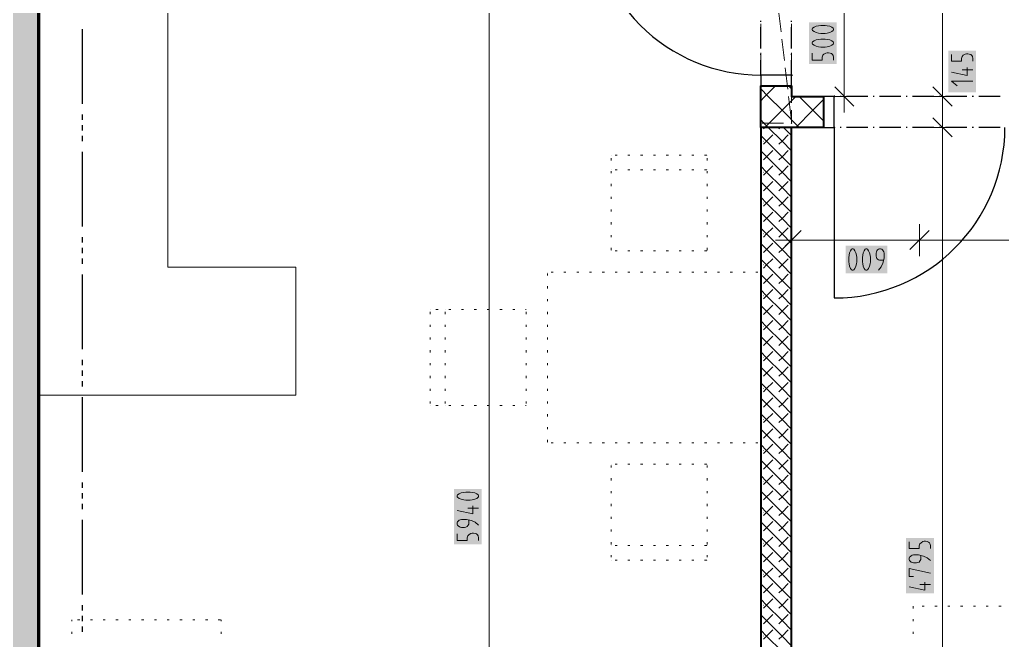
# Model space of a CAD drawing. Header units: millimetres. Extents: x 0 to 594, y 0 to 420.
# Drawn here: x 227.29 to 273.87, y 182.68 to 212.1 of the extents above; entities that cross this region are included whole.
import ezdxf

# ---------------------------------------------------------------- set-up
doc = ezdxf.new("R2010")
doc.units = ezdxf.units.MM
doc.header["$LTSCALE"] = 8
for name, color, linetype in [('PDF_Dvere', 7, 'Continuous'), ('PDF_Koty delkove', 7, 'Continuous'), ('PDF_Kuchyne', 7, 'Continuous'), ('PDF_Nabytek', 7, 'Continuous'), ('PDF_Pozarni useky', 7, 'Continuous'), ('PDF_Preklady', 7, 'Continuous'), ('PDF_Pricky zdene', 7, 'Continuous'), ('PDF_Steny obvodove nosne', 7, 'Continuous')]:
    doc.layers.add(name, color=color, linetype=linetype)

msp = doc.modelspace()

# ---------------------------------------------------------------- hatches: boundary and pattern name
at = {"layer": 'PDF_Steny obvodove nosne', "true_color": 0xc0c0c0, "transparency": 33554559}
msp.add_hatch(color=9, dxfattribs=at).paths.add_polyline_path([(228.196, 156.346), (228.196, 243.542), (226.174, 243.542), (226.174, 156.144), (228.196, 156.144)])

# ---------------------------------------------------------------- linework, layer by layer
at = {"layer": 'PDF_Dvere', "lineweight": 25}
for points in [[(262.417, 217.002), (262.417, 217.56), (254.33, 217.56, 0.414214), (262.417, 209.472), (262.417, 210.178)], [(265.927, 206.995), (265.905, 206.995), (265.905, 198.908, 0.414213), (273.993, 206.995)]]:
    msp.add_lwpolyline(points, format="xyb", dxfattribs=at)
for points in [[(262.417, 211.997), (262.417, 212.048)], [(263.883, 211.997), (263.883, 212.048)], [(262.417, 210.734), (262.417, 211.745)], [(263.883, 210.734), (263.883, 211.745)], [(262.417, 210.43), (262.417, 210.481)], [(263.883, 210.43), (263.883, 210.481)], [(263.883, 209.472), (263.883, 210.178)], [(265.927, 208.461), (265.905, 208.461)], [(266.231, 208.461), (266.18, 208.461)], [(267.494, 208.461), (266.483, 208.461)], [(267.798, 208.461), (267.747, 208.461)], [(269.061, 208.461), (268.05, 208.461)], [(269.365, 208.461), (269.314, 208.461)], [(270.628, 208.461), (269.617, 208.461)], [(270.932, 208.461), (270.881, 208.461)], [(272.195, 208.461), (271.184, 208.461)], [(272.499, 208.461), (272.448, 208.461)], [(273.762, 208.461), (272.751, 208.461)], [(266.231, 206.995), (266.18, 206.995)], [(267.494, 206.995), (266.483, 206.995)], [(267.798, 206.995), (267.747, 206.995)], [(269.061, 206.995), (268.05, 206.995)], [(269.365, 206.995), (269.314, 206.995)], [(270.628, 206.995), (269.617, 206.995)], [(270.932, 206.995), (270.881, 206.995)], [(272.195, 206.995), (271.184, 206.995)], [(272.499, 206.995), (272.448, 206.995)], [(273.762, 206.995), (272.751, 206.995)]]:
    msp.add_lwpolyline(points, dxfattribs=at)
for points in [[(263.883, 208.967), (263.883, 209.472), (262.417, 209.472), (262.417, 208.967)], [(265.905, 208.461), (265.4, 208.461), (265.4, 206.995), (265.905, 206.995)]]:
    msp.add_lwpolyline(points, close=True, dxfattribs=at)
at = {"layer": 'PDF_Dvere', "lineweight": 25, "transparency": 33554559}
for points in [[(262.417, 209.409), (262.354, 209.472), (262.481, 209.472), (262.417, 209.536)], [(263.883, 209.409), (263.82, 209.472), (263.947, 209.472), (263.883, 209.536)], [(265.968, 208.461), (265.905, 208.398), (265.905, 208.525), (265.842, 208.461)], [(265.968, 206.995), (265.905, 206.932), (265.905, 207.059), (265.842, 206.995)]]:
    msp.add_solid(points, dxfattribs=at)
at = {"layer": 'PDF_Koty delkove', "lineweight": 18}
for points in [[(271.032, 158.52), (271.032, 190.585), (271.032, 206.995), (271.032, 208.461), (271.032, 210.619), (271.032, 238.437), (271.032, 241.166), (271.032, 261.386), (271.032, 264.115), (271.032, 294.09), (271.032, 295.556), (271.032, 344.032)], [(249.553, 138.505), (249.553, 146.395), (249.553, 154.678), (249.553, 158.52), (249.553, 161.539), (249.553, 163.13), (249.553, 218.571), (249.553, 220.037), (249.553, 221.553), (249.553, 240.964), (249.553, 243.694)], [(266.379, 208.461), (266.379, 213.516), (266.379, 226.608), (266.379, 238.437)], [(265.468, 211.178), (265.266, 211.178), (265.165, 211.164), (265.047, 211.138), (264.946, 211.097), (264.878, 211.044), (264.862, 211.016), (264.862, 210.963), (264.878, 210.935), (264.946, 210.882), (265.047, 210.841), (265.165, 210.814), (265.266, 210.8), (265.468, 210.8), (265.569, 210.814), (265.687, 210.841), (265.788, 210.882), (265.856, 210.935), (265.873, 210.963), (265.873, 211.016), (265.856, 211.044), (265.788, 211.097), (265.687, 211.138)], [(265.687, 211.138), (265.569, 211.164), (265.468, 211.178)], [(264.862, 210.503), (264.862, 210.179), (265.333, 210.179), (265.333, 210.315), (265.368, 210.409), (265.418, 210.463), (265.502, 210.516), (265.569, 210.53), (265.637, 210.53), (265.704, 210.516), (265.771, 210.49), (265.822, 210.449), (265.856, 210.396), (265.873, 210.315), (265.873, 210.179)], [(271.462, 210.454), (271.462, 210.13), (271.933, 210.13), (271.933, 210.265), (271.968, 210.359), (272.018, 210.413), (272.102, 210.467), (272.169, 210.481), (272.236, 210.481), (272.304, 210.467), (272.371, 210.44), (272.421, 210.4), (272.456, 210.346), (272.473, 210.265), (272.473, 210.13)], [(272.203, 209.833), (272.203, 209.454), (271.462, 209.617)], [(272.473, 209.725), (271.968, 209.725)], [(272.473, 209.185), (271.462, 209.185), (271.731, 208.969)], [(266.834, 208.006), (265.924, 208.916)], [(271.486, 208.006), (270.577, 208.916)], [(267.137, 208.461), (266.379, 208.461), (265.62, 208.461)], [(266.379, 208.461), (266.379, 207.703)], [(271.79, 208.461), (271.032, 208.461), (270.273, 208.461)], [(271.486, 206.541), (270.577, 207.45)], [(271.79, 206.995), (271.032, 206.995), (270.273, 206.995)], [(263.883, 202.413), (263.883, 201.655), (263.883, 200.896)], [(269.949, 202.413), (269.949, 201.655), (269.949, 200.896)], [(264.338, 202.11), (263.428, 201.2)], [(270.404, 202.11), (269.494, 201.2)], [(263.883, 201.655), (263.125, 201.655)], [(263.883, 201.655), (269.949, 201.655), (279.907, 201.655), (289.815, 201.655), (291.938, 201.655), (301.845, 201.655), (311.577, 201.655), (311.803, 201.655), (315.358, 201.655), (317.869, 201.655), (318.628, 201.655)], [(266.63, 200.408), (266.671, 200.307), (266.724, 200.24), (266.752, 200.223), (266.805, 200.223), (266.833, 200.24), (266.886, 200.307), (266.927, 200.408), (266.954, 200.527), (266.968, 200.627), (266.968, 200.829), (266.954, 200.93), (266.927, 201.048), (266.886, 201.149), (266.833, 201.217), (266.805, 201.234), (266.752, 201.234), (266.724, 201.217), (266.671, 201.149), (266.63, 201.048), (266.604, 200.93), (266.59, 200.829)], [(268.237, 200.694), (268.048, 200.694), (267.994, 200.712), (267.953, 200.745), (267.926, 200.779), (267.9, 200.829), (267.886, 200.897), (267.886, 201.031), (267.9, 201.099), (267.926, 201.149), (267.953, 201.183), (267.994, 201.217), (268.048, 201.234), (268.101, 201.234), (268.156, 201.217), (268.196, 201.183), (268.223, 201.149), (268.251, 201.099), (268.264, 201.031), (268.264, 200.796), (268.21, 200.56), (268.129, 200.391), (267.994, 200.223)], [(266.59, 200.829), (266.59, 200.627), (266.604, 200.527), (266.63, 200.408)], [(248.778, 189.059), (248.778, 188.68), (248.037, 188.843)], [(249.048, 188.951), (248.542, 188.951)], [(248.171, 188.397), (248.121, 188.37), (248.087, 188.343), (248.053, 188.303), (248.037, 188.249), (248.037, 188.195), (248.053, 188.141), (248.087, 188.1), (248.121, 188.074), (248.171, 188.046), (248.238, 188.032), (248.373, 188.032), (248.44, 188.046), (248.508, 188.074), (248.558, 188.141), (248.576, 188.195), (248.576, 188.384)], [(249.048, 188.141), (248.879, 188.276), (248.71, 188.357), (248.474, 188.411), (248.238, 188.411), (248.171, 188.397)], [(248.037, 187.736), (248.037, 187.412), (248.508, 187.412), (248.508, 187.547), (248.542, 187.641), (248.593, 187.695), (248.677, 187.749), (248.743, 187.763), (248.811, 187.763), (248.879, 187.749), (248.946, 187.722), (248.996, 187.682), (249.031, 187.628), (249.048, 187.547), (249.048, 187.412)], [(269.462, 187.352), (269.462, 187.028), (269.933, 187.028), (269.933, 187.163), (269.967, 187.257), (270.018, 187.311), (270.102, 187.365), (270.169, 187.379), (270.236, 187.379), (270.304, 187.365), (270.371, 187.338), (270.421, 187.298), (270.456, 187.244), (270.473, 187.163), (270.473, 187.028)], [(270.473, 186.461), (270.304, 186.596), (270.135, 186.677), (269.9, 186.731), (269.663, 186.731), (269.596, 186.717), (269.546, 186.69), (269.512, 186.663), (269.478, 186.623), (269.462, 186.569), (269.462, 186.515), (269.478, 186.461), (269.512, 186.42)], [(269.512, 186.42), (269.546, 186.394), (269.596, 186.366), (269.663, 186.352), (269.799, 186.352), (269.865, 186.366), (269.933, 186.394), (269.984, 186.461), (270.001, 186.515), (270.001, 186.704)], [(269.663, 185.704), (269.462, 185.704), (269.462, 186.083), (270.473, 185.867)], [(270.203, 185.434), (270.203, 185.056), (269.462, 185.219)], [(270.473, 185.327), (269.967, 185.327)]]:
    msp.add_lwpolyline(points, dxfattribs=at)
for points in [[(265.468, 211.826), (265.266, 211.826), (265.165, 211.812), (265.047, 211.786), (264.946, 211.745), (264.878, 211.692), (264.862, 211.664), (264.862, 211.611), (264.878, 211.583), (264.946, 211.53), (265.047, 211.489), (265.165, 211.462), (265.266, 211.448), (265.468, 211.448), (265.569, 211.462), (265.687, 211.489), (265.788, 211.53), (265.856, 211.583), (265.873, 211.611), (265.873, 211.664), (265.856, 211.692), (265.788, 211.745), (265.687, 211.786), (265.569, 211.812)], [(267.238, 200.829), (267.238, 200.627), (267.252, 200.527), (267.278, 200.408), (267.319, 200.307), (267.372, 200.24), (267.4, 200.223), (267.453, 200.223), (267.481, 200.24), (267.534, 200.307), (267.575, 200.408), (267.602, 200.527), (267.616, 200.627), (267.616, 200.829), (267.602, 200.93), (267.575, 201.048), (267.534, 201.149), (267.481, 201.217), (267.453, 201.234), (267.4, 201.234), (267.372, 201.217), (267.319, 201.149), (267.278, 201.048), (267.252, 200.93)], [(248.642, 189.707), (248.44, 189.707), (248.34, 189.693), (248.222, 189.666), (248.121, 189.626), (248.053, 189.572), (248.037, 189.545), (248.037, 189.491), (248.053, 189.464), (248.121, 189.41), (248.222, 189.37), (248.34, 189.342), (248.44, 189.328), (248.642, 189.328), (248.743, 189.342), (248.862, 189.37), (248.963, 189.41), (249.031, 189.464), (249.048, 189.491), (249.048, 189.545), (249.031, 189.572), (248.963, 189.626), (248.862, 189.666), (248.743, 189.693)]]:
    msp.add_lwpolyline(points, close=True, dxfattribs=at)
at = {"layer": 'PDF_Koty delkove', "color": 7, "lineweight": 18, "true_color": 0xffffff, "transparency": 33554559}
for points in [[(266.025, 210), (266.025, 211.978), (264.711, 210), (264.711, 211.978)], [(272.625, 208.655), (272.625, 210.632), (271.31, 208.655), (271.31, 210.632)], [(268.416, 201.386), (266.439, 201.386), (268.416, 200.072), (266.439, 200.072)], [(249.199, 187.233), (249.199, 189.858), (247.885, 187.233), (247.885, 189.858)], [(270.624, 184.905), (270.624, 187.53), (269.31, 184.905), (269.31, 187.53)]]:
    msp.add_solid(points, dxfattribs=at)
at = {"layer": 'PDF_Kuchyne', "lineweight": 13}
msp.add_lwpolyline([(228.247, 200.374), (228.247, 194.308), (240.378, 194.308), (240.378, 200.374), (234.313, 200.374), (234.313, 212.505), (246.394, 212.505), (246.394, 218.571), (228.247, 218.571), (228.247, 212.505)], dxfattribs=at)
at = {"layer": 'PDF_Nabytek', "lineweight": 13}
for points in [[(255.336, 205.684), (255.336, 205.684)], [(255.336, 205.684), (255.336, 205.684)], [(255.336, 205.426), (255.336, 205.527)], [(255.616, 205.684), (255.514, 205.684)], [(256.222, 205.684), (256.121, 205.684)], [(256.829, 205.684), (256.728, 205.684)], [(257.435, 205.684), (257.334, 205.684)], [(258.042, 205.684), (257.941, 205.684)], [(258.648, 205.684), (258.547, 205.684)], [(259.255, 205.684), (259.154, 205.684)], [(259.862, 205.684), (259.761, 205.684)], [(259.886, 205.684), (259.886, 205.684)], [(259.886, 205.684), (259.886, 205.684)], [(259.886, 205.426), (259.886, 205.527)], [(255.336, 204.976), (255.336, 204.976)], [(255.616, 204.976), (255.514, 204.976)], [(256.222, 204.976), (256.121, 204.976)], [(256.829, 204.976), (256.728, 204.976)], [(257.435, 204.976), (257.334, 204.976)], [(258.042, 204.976), (257.941, 204.976)], [(258.648, 204.976), (258.547, 204.976)], [(259.255, 204.976), (259.154, 204.976)], [(259.862, 204.976), (259.761, 204.976)], [(259.886, 204.976), (259.886, 204.976)], [(255.336, 204.82), (255.336, 204.921)], [(259.886, 204.82), (259.886, 204.921)], [(255.336, 204.213), (255.336, 204.314)], [(259.886, 204.213), (259.886, 204.314)], [(255.336, 203.606), (255.336, 203.707)], [(259.886, 203.606), (259.886, 203.707)], [(255.336, 203), (255.336, 203.101)], [(259.886, 203), (259.886, 203.101)], [(255.336, 202.393), (255.336, 202.494)], [(259.886, 202.393), (259.886, 202.494)], [(255.336, 201.787), (255.336, 201.888)], [(259.886, 201.787), (259.886, 201.888)], [(255.336, 201.18), (255.336, 201.281)], [(259.886, 201.18), (259.886, 201.281)], [(255.336, 201.135), (255.336, 201.135)], [(255.336, 201.135), (255.336, 201.135)], [(255.616, 201.135), (255.514, 201.135)], [(256.222, 201.135), (256.121, 201.135)], [(256.829, 201.135), (256.728, 201.135)], [(257.435, 201.135), (257.334, 201.135)], [(258.042, 201.135), (257.941, 201.135)], [(258.648, 201.135), (258.547, 201.135)], [(259.255, 201.135), (259.154, 201.135)], [(259.862, 201.135), (259.761, 201.135)], [(259.886, 201.135), (259.886, 201.135)], [(259.886, 201.135), (259.886, 201.135)], [(252.308, 200.124), (252.308, 200.124)], [(252.308, 200.124), (252.308, 200.124)], [(252.308, 199.967), (252.308, 200.068)], [(252.583, 200.124), (252.482, 200.124)], [(253.189, 200.124), (253.088, 200.124)], [(253.796, 200.124), (253.695, 200.124)], [(254.402, 200.124), (254.301, 200.124)], [(255.009, 200.124), (254.908, 200.124)], [(255.616, 200.124), (255.514, 200.124)], [(256.222, 200.124), (256.121, 200.124)], [(256.829, 200.124), (256.728, 200.124)], [(257.435, 200.124), (257.334, 200.124)], [(258.042, 200.124), (257.941, 200.124)], [(258.648, 200.124), (258.547, 200.124)], [(259.255, 200.124), (259.154, 200.124)], [(259.862, 200.124), (259.761, 200.124)], [(260.468, 200.124), (260.367, 200.124)], [(261.075, 200.124), (260.974, 200.124)], [(261.681, 200.124), (261.58, 200.124)], [(262.288, 200.124), (262.187, 200.124)], [(262.417, 200.124), (262.417, 200.124)], [(262.417, 200.124), (262.417, 200.124)], [(262.417, 199.967), (262.417, 200.068)], [(252.308, 199.36), (252.308, 199.461)], [(262.417, 199.36), (262.417, 199.461)], [(252.308, 198.754), (252.308, 198.855)], [(262.417, 198.754), (262.417, 198.855)], [(246.747, 198.354), (246.747, 198.354)], [(246.747, 198.354), (246.747, 198.354)], [(246.747, 198.147), (246.747, 198.248)], [(247.123, 198.354), (247.022, 198.354)], [(247.455, 198.354), (247.455, 198.354)], [(247.455, 198.147), (247.455, 198.248)], [(247.73, 198.354), (247.629, 198.354)], [(248.337, 198.354), (248.236, 198.354)], [(248.943, 198.354), (248.842, 198.354)], [(249.55, 198.354), (249.449, 198.354)], [(250.156, 198.354), (250.055, 198.354)], [(250.763, 198.354), (250.662, 198.354)], [(251.297, 198.354), (251.268, 198.354)], [(251.297, 198.354), (251.297, 198.354)], [(251.297, 198.354), (251.297, 198.354)], [(251.297, 198.147), (251.297, 198.248)], [(252.308, 198.147), (252.308, 198.248)], [(262.417, 198.147), (262.417, 198.248)], [(246.747, 197.541), (246.747, 197.642)], [(247.455, 197.541), (247.455, 197.642)], [(251.297, 197.541), (251.297, 197.642)], [(252.308, 197.541), (252.308, 197.642)], [(262.417, 197.541), (262.417, 197.642)], [(246.747, 196.934), (246.747, 197.035)], [(247.455, 196.934), (247.455, 197.035)], [(251.297, 196.934), (251.297, 197.035)], [(252.308, 196.934), (252.308, 197.035)], [(262.417, 196.934), (262.417, 197.035)], [(246.747, 196.327), (246.747, 196.429)], [(247.455, 196.327), (247.455, 196.429)], [(251.297, 196.327), (251.297, 196.429)], [(252.308, 196.327), (252.308, 196.429)], [(262.417, 196.327), (262.417, 196.429)], [(246.747, 195.721), (246.747, 195.822)], [(247.455, 195.721), (247.455, 195.822)], [(251.297, 195.721), (251.297, 195.822)], [(252.308, 195.721), (252.308, 195.822)], [(262.417, 195.721), (262.417, 195.822)], [(246.747, 195.114), (246.747, 195.215)], [(247.455, 195.114), (247.455, 195.215)], [(251.297, 195.114), (251.297, 195.215)], [(252.308, 195.114), (252.308, 195.215)], [(262.417, 195.114), (262.417, 195.215)], [(246.747, 194.508), (246.747, 194.609)], [(247.455, 194.508), (247.455, 194.609)], [(251.297, 194.508), (251.297, 194.609)], [(252.308, 194.508), (252.308, 194.609)], [(262.417, 194.508), (262.417, 194.609)], [(246.747, 193.901), (246.747, 194.002)], [(246.747, 193.805), (246.747, 193.805)], [(246.747, 193.805), (246.747, 193.805)], [(247.123, 193.805), (247.022, 193.805)], [(247.455, 193.901), (247.455, 194.002)], [(247.455, 193.805), (247.455, 193.805)], [(247.73, 193.805), (247.629, 193.805)], [(248.337, 193.805), (248.236, 193.805)], [(248.943, 193.805), (248.842, 193.805)], [(249.55, 193.805), (249.449, 193.805)], [(250.156, 193.805), (250.055, 193.805)], [(250.763, 193.805), (250.662, 193.805)], [(251.297, 193.805), (251.268, 193.805)], [(251.297, 193.901), (251.297, 194.002)], [(251.297, 193.805), (251.297, 193.805)], [(251.297, 193.805), (251.297, 193.805)], [(252.308, 193.901), (252.308, 194.002)], [(262.417, 193.901), (262.417, 194.002)], [(252.308, 193.295), (252.308, 193.396)], [(262.417, 193.295), (262.417, 193.396)], [(252.308, 192.688), (252.308, 192.789)], [(262.417, 192.688), (262.417, 192.789)], [(252.308, 192.081), (252.308, 192.182)], [(252.308, 192.036), (252.308, 192.036)], [(252.308, 192.036), (252.308, 192.036)], [(252.583, 192.036), (252.482, 192.036)], [(253.189, 192.036), (253.088, 192.036)], [(253.796, 192.036), (253.695, 192.036)], [(254.402, 192.036), (254.301, 192.036)], [(255.009, 192.036), (254.908, 192.036)], [(255.616, 192.036), (255.514, 192.036)], [(256.222, 192.036), (256.121, 192.036)], [(256.829, 192.036), (256.728, 192.036)], [(257.435, 192.036), (257.334, 192.036)], [(258.042, 192.036), (257.941, 192.036)], [(258.648, 192.036), (258.547, 192.036)], [(259.255, 192.036), (259.154, 192.036)], [(259.862, 192.036), (259.761, 192.036)], [(260.468, 192.036), (260.367, 192.036)], [(261.075, 192.036), (260.974, 192.036)], [(261.681, 192.036), (261.58, 192.036)], [(262.288, 192.036), (262.187, 192.036)], [(262.417, 192.081), (262.417, 192.182)], [(262.417, 192.036), (262.417, 192.036)], [(262.417, 192.036), (262.417, 192.036)], [(255.336, 191.025), (255.336, 191.025)], [(255.336, 191.025), (255.336, 191.025)], [(255.616, 191.025), (255.514, 191.025)], [(256.222, 191.025), (256.121, 191.025)], [(256.829, 191.025), (256.728, 191.025)], [(257.435, 191.025), (257.334, 191.025)], [(258.042, 191.025), (257.941, 191.025)], [(258.648, 191.025), (258.547, 191.025)], [(259.255, 191.025), (259.154, 191.025)], [(259.862, 191.025), (259.761, 191.025)], [(259.886, 191.025), (259.886, 191.025)], [(259.886, 191.025), (259.886, 191.025)], [(255.336, 190.868), (255.336, 190.969)], [(259.886, 190.868), (259.886, 190.969)], [(255.336, 190.262), (255.336, 190.363)], [(259.886, 190.262), (259.886, 190.363)], [(255.336, 189.655), (255.336, 189.756)], [(259.886, 189.655), (259.886, 189.756)], [(255.336, 189.048), (255.336, 189.15)], [(259.886, 189.048), (259.886, 189.15)], [(255.336, 188.442), (255.336, 188.543)], [(259.886, 188.442), (259.886, 188.543)], [(255.336, 187.835), (255.336, 187.936)], [(259.886, 187.835), (259.886, 187.936)], [(255.336, 187.229), (255.336, 187.33)], [(259.886, 187.229), (259.886, 187.33)], [(255.336, 187.183), (255.336, 187.183)], [(255.616, 187.183), (255.514, 187.183)], [(256.222, 187.183), (256.121, 187.183)], [(256.829, 187.183), (256.728, 187.183)], [(257.435, 187.183), (257.334, 187.183)], [(258.042, 187.183), (257.941, 187.183)], [(258.648, 187.183), (258.547, 187.183)], [(259.255, 187.183), (259.154, 187.183)], [(259.862, 187.183), (259.761, 187.183)], [(259.886, 187.183), (259.886, 187.183)], [(255.336, 186.622), (255.336, 186.723)], [(255.336, 186.476), (255.336, 186.476)], [(255.336, 186.476), (255.336, 186.476)], [(255.616, 186.476), (255.514, 186.476)], [(256.222, 186.476), (256.121, 186.476)], [(256.829, 186.476), (256.728, 186.476)], [(257.435, 186.476), (257.334, 186.476)], [(258.042, 186.476), (257.941, 186.476)], [(258.648, 186.476), (258.547, 186.476)], [(259.255, 186.476), (259.154, 186.476)], [(259.862, 186.476), (259.761, 186.476)], [(259.886, 186.622), (259.886, 186.723)], [(259.886, 186.476), (259.886, 186.476)], [(259.886, 186.476), (259.886, 186.476)], [(269.646, 184.299), (269.646, 184.299)], [(269.646, 184.299), (269.646, 184.299)], [(269.646, 184.196), (269.646, 184.297)], [(270.173, 184.299), (270.072, 184.299)], [(270.78, 184.299), (270.679, 184.299)], [(271.387, 184.299), (271.286, 184.299)], [(271.993, 184.299), (271.892, 184.299)], [(272.6, 184.299), (272.499, 184.299)], [(273.206, 184.299), (273.105, 184.299)], [(273.813, 184.299), (273.712, 184.299)], [(229.772, 183.589), (229.772, 183.657)], [(229.772, 183.657), (229.772, 183.657)], [(229.772, 183.657), (229.772, 183.657)], [(230.139, 183.657), (230.038, 183.657)], [(230.746, 183.657), (230.645, 183.657)], [(231.352, 183.657), (231.251, 183.657)], [(231.959, 183.657), (231.858, 183.657)], [(232.566, 183.657), (232.464, 183.657)], [(233.172, 183.657), (233.071, 183.657)], [(233.779, 183.657), (233.678, 183.657)], [(234.385, 183.657), (234.284, 183.657)], [(234.992, 183.657), (234.891, 183.657)], [(235.598, 183.657), (235.497, 183.657)], [(236.205, 183.657), (236.104, 183.657)], [(236.812, 183.657), (236.71, 183.657)], [(236.849, 183.589), (236.849, 183.657)], [(236.849, 183.657), (236.849, 183.657)], [(236.849, 183.657), (236.849, 183.657)], [(269.646, 183.589), (269.646, 183.69)], [(229.772, 182.983), (229.772, 183.084)], [(236.849, 182.983), (236.849, 183.084)], [(269.646, 182.983), (269.646, 183.084)]]:
    msp.add_lwpolyline(points, dxfattribs=at)
at = {"layer": 'PDF_Pozarni useky', "lineweight": 30}
for points in [[(230.269, 208.105), (230.269, 211.644)], [(230.269, 207.347), (230.269, 207.6)], [(230.269, 206.841), (230.269, 207.094)], [(230.269, 206.336), (230.269, 206.589)], [(230.269, 202.292), (230.269, 205.831)], [(230.269, 201.534), (230.269, 201.787)], [(230.269, 201.028), (230.269, 201.281)], [(230.269, 200.523), (230.269, 200.776)], [(230.269, 196.479), (230.269, 200.017)], [(230.269, 195.721), (230.269, 195.974)], [(230.269, 195.215), (230.269, 195.468)], [(230.269, 194.71), (230.269, 194.963)], [(230.269, 190.666), (230.269, 194.204)], [(230.269, 189.908), (230.269, 190.161)], [(230.269, 189.402), (230.269, 189.655)], [(230.269, 188.897), (230.269, 189.15)], [(230.269, 184.853), (230.269, 188.391)], [(230.269, 184.095), (230.269, 184.347)], [(230.269, 183.589), (230.269, 183.842)], [(230.269, 183.084), (230.269, 183.336)]]:
    msp.add_lwpolyline(points, dxfattribs=at)
at = {"layer": 'PDF_Preklady', "lineweight": 18}
for points in [[(263.382, 211.521), (263.265, 212.525)], [(262.417, 210.885), (262.417, 211.896)], [(263.883, 210.885), (263.883, 211.896)], [(263.539, 210.165), (263.423, 211.169)], [(262.417, 209.521), (262.417, 210.531)], [(263.883, 209.521), (263.883, 210.531)], [(263.696, 208.809), (263.58, 209.813)], [(262.417, 208.967), (262.417, 209.167)], [(263.883, 208.967), (263.883, 209.167)], [(262.417, 208.156), (262.417, 208.967)], [(263.883, 208.156), (263.883, 208.461), (263.883, 208.967)], [(263.854, 207.453), (263.737, 208.458)], [(262.417, 207.198), (262.417, 207.802)], [(263.883, 207.802), (263.883, 207.198), (263.855, 207.198)], [(262.569, 207.198), (262.49, 207.198)], [(263.501, 207.198), (262.569, 207.198)]]:
    msp.add_lwpolyline(points, dxfattribs=at)
at = {"layer": 'PDF_Preklady', "lineweight": 18, "transparency": 33554559}
for points in [[(262.417, 208.921), (262.372, 208.967), (262.463, 208.967), (262.417, 209.012)], [(262.417, 208.921), (262.372, 208.967), (262.463, 208.967), (262.417, 209.012)], [(263.883, 208.921), (263.838, 208.967), (263.929, 208.967), (263.883, 209.012)], [(263.883, 208.921), (263.838, 208.967), (263.929, 208.967), (263.883, 209.012)], [(263.883, 208.416), (263.838, 208.461), (263.929, 208.461), (263.883, 208.507)], [(263.883, 208.416), (263.838, 208.461), (263.929, 208.461), (263.883, 208.507)], [(262.417, 207.152), (262.372, 207.198), (262.463, 207.198), (262.417, 207.243)], [(262.463, 207.198), (262.417, 207.152), (262.417, 207.243), (262.372, 207.198)], [(262.615, 207.198), (262.569, 207.152), (262.569, 207.243), (262.524, 207.198)], [(262.615, 207.198), (262.569, 207.152), (262.569, 207.243), (262.524, 207.198)], [(263.889, 207.152), (263.838, 207.192), (263.929, 207.203), (263.878, 207.243)], [(263.929, 207.198), (263.883, 207.152), (263.883, 207.243), (263.838, 207.198)], [(263.883, 207.152), (263.838, 207.198), (263.929, 207.198), (263.883, 207.243)]]:
    msp.add_solid(points, dxfattribs=at)
at = {"layer": 'PDF_Pricky zdene', "lineweight": 40}
for points in [[(263.883, 208.967), (263.883, 208.461), (265.4, 208.461), (265.4, 206.995), (263.883, 206.995), (262.569, 206.995), (262.417, 206.995), (262.417, 207.198), (262.417, 208.967)], [(262.417, 208.967), (263.883, 208.967)], [(263.883, 158.52), (263.883, 206.995), (262.569, 206.995), (262.417, 206.995), (262.417, 158.52), (262.417, 158.368), (263.883, 158.368)]]:
    msp.add_lwpolyline(points, dxfattribs=at)
at = {"layer": 'PDF_Pricky zdene', "lineweight": 9}
for points in [[(264.237, 206.995), (263.428, 207.804), (262.771, 208.461), (262.417, 208.815)], [(263.125, 208.967), (262.62, 208.461), (262.569, 208.411)], [(263.883, 208.815), (263.823, 208.875), (263.732, 208.967)], [(262.569, 208.411), (262.417, 208.259)], [(264.086, 208.461), (263.428, 207.804), (262.62, 206.995)], [(265.4, 208.31), (264.894, 207.804), (264.086, 206.995)], [(265.4, 207.299), (264.894, 207.804), (264.237, 208.461)], [(262.771, 206.995), (262.569, 207.198), (262.417, 207.349)], [(262.549, 206.925), (262.62, 206.995)], [(263.883, 205.883), (263.428, 206.338), (262.771, 206.995)], [(263.282, 206.925), (263.353, 206.995)], [(263.883, 206.616), (263.504, 206.995)], [(263.282, 205.459), (263.428, 205.605), (262.695, 206.338), (262.417, 206.616)], [(262.695, 206.338), (262.989, 206.632)], [(263.428, 206.338), (263.722, 206.632)], [(263.883, 204.418), (263.428, 204.872), (262.417, 205.883)], [(262.549, 206.192), (262.695, 206.338)], [(262.549, 205.459), (262.989, 205.899)], [(263.282, 206.192), (263.428, 206.338)], [(263.883, 205.15), (263.428, 205.605), (263.722, 205.899)], [(263.282, 203.993), (263.428, 204.14), (262.695, 204.872), (262.417, 205.15)], [(262.695, 204.872), (262.989, 205.166)], [(263.428, 204.872), (263.722, 205.166)], [(262.549, 204.726), (262.695, 204.872)], [(263.282, 204.726), (263.428, 204.872)], [(263.883, 202.952), (263.428, 203.407), (262.417, 204.418)], [(262.549, 203.993), (262.989, 204.433)], [(263.883, 203.685), (263.428, 204.14), (263.722, 204.433)], [(263.282, 202.527), (263.428, 202.674), (262.695, 203.407), (262.417, 203.685)], [(262.695, 203.407), (262.989, 203.7)], [(263.428, 203.407), (263.722, 203.7)], [(262.549, 203.26), (262.695, 203.407)], [(263.282, 203.26), (263.428, 203.407)], [(263.883, 201.486), (263.428, 201.941), (262.417, 202.952)], [(262.549, 202.527), (262.989, 202.967)], [(263.883, 202.219), (263.428, 202.674), (263.722, 202.967)], [(263.282, 201.061), (263.428, 201.208), (262.695, 201.941), (262.417, 202.219)], [(262.695, 201.941), (262.989, 202.234)], [(263.428, 201.941), (263.722, 202.234)], [(262.549, 201.794), (262.695, 201.941)], [(263.282, 201.794), (263.428, 201.941)], [(263.883, 200.02), (263.428, 200.475), (262.417, 201.486)], [(262.549, 201.061), (262.989, 201.501)], [(263.883, 200.753), (263.428, 201.208), (263.722, 201.501)], [(263.282, 199.595), (263.428, 199.742), (262.695, 200.475), (262.417, 200.753)], [(262.695, 200.475), (262.989, 200.768)], [(263.428, 200.475), (263.722, 200.768)], [(262.549, 200.328), (262.695, 200.475)], [(263.282, 200.328), (263.428, 200.475)], [(263.883, 198.554), (263.428, 199.009), (262.417, 200.02)], [(262.549, 199.595), (262.989, 200.035)], [(263.883, 199.287), (263.428, 199.742), (263.722, 200.035)], [(263.282, 198.129), (263.428, 198.276), (262.695, 199.009), (262.417, 199.287)], [(262.549, 198.862), (262.695, 199.009)], [(262.695, 199.009), (262.989, 199.302)], [(263.282, 198.862), (263.428, 199.009)], [(263.428, 199.009), (263.722, 199.302)], [(263.883, 197.088), (263.428, 197.543), (262.417, 198.554)], [(262.549, 198.129), (262.989, 198.569)], [(263.883, 197.821), (263.428, 198.276), (263.722, 198.569)], [(263.282, 196.663), (263.428, 196.81), (262.695, 197.543), (262.417, 197.821)], [(262.549, 197.396), (262.695, 197.543)], [(262.695, 197.543), (262.989, 197.836)], [(263.282, 197.396), (263.428, 197.543)], [(263.428, 197.543), (263.722, 197.836)], [(263.883, 195.622), (263.428, 196.077), (262.417, 197.088)], [(262.549, 196.663), (262.989, 197.103)], [(263.883, 196.355), (263.428, 196.81), (263.722, 197.103)], [(263.428, 195.344), (262.695, 196.077), (262.417, 196.355)], [(262.695, 196.077), (262.989, 196.37)], [(263.428, 196.077), (263.722, 196.37)], [(262.549, 195.93), (262.695, 196.077)], [(262.549, 195.198), (262.989, 195.637)], [(263.282, 195.93), (263.428, 196.077)], [(263.883, 194.889), (263.428, 195.344), (263.722, 195.637)], [(263.883, 194.156), (263.428, 194.611), (262.417, 195.622)], [(263.282, 195.198), (263.428, 195.344)], [(263.428, 193.878), (262.695, 194.611), (262.417, 194.889)], [(262.695, 194.611), (262.989, 194.904)], [(263.428, 194.611), (263.722, 194.904)], [(262.549, 194.465), (262.695, 194.611)], [(263.282, 194.465), (263.428, 194.611)], [(263.883, 192.69), (263.428, 193.145), (262.417, 194.156)], [(262.549, 193.732), (262.989, 194.171)], [(263.282, 193.732), (263.428, 193.878)], [(263.883, 193.423), (263.428, 193.878), (263.722, 194.171)], [(263.282, 192.266), (263.428, 192.412), (262.695, 193.145), (262.417, 193.423)], [(262.695, 193.145), (262.989, 193.438)], [(263.428, 193.145), (263.722, 193.438)], [(262.549, 192.999), (262.695, 193.145)], [(263.282, 192.999), (263.428, 193.145)], [(263.883, 191.224), (263.428, 191.679), (262.417, 192.69)], [(262.549, 192.266), (262.989, 192.705)], [(263.883, 191.957), (263.428, 192.412), (263.722, 192.705)], [(263.282, 190.8), (263.428, 190.946), (262.695, 191.679), (262.417, 191.957)], [(262.695, 191.679), (262.989, 191.973)], [(263.428, 191.679), (263.722, 191.973)], [(262.549, 191.533), (262.695, 191.679)], [(263.282, 191.533), (263.428, 191.679)], [(263.883, 189.759), (263.428, 190.213), (262.417, 191.224)], [(262.549, 190.8), (262.989, 191.24)], [(263.883, 190.491), (263.428, 190.946), (263.722, 191.24)], [(262.695, 190.213), (262.989, 190.507)], [(263.428, 190.213), (263.722, 190.507)], [(263.428, 189.48), (262.695, 190.213), (262.417, 190.491)], [(262.549, 190.067), (262.695, 190.213)], [(263.282, 190.067), (263.428, 190.213)], [(263.883, 188.293), (263.428, 188.748), (262.417, 189.759)], [(262.549, 189.334), (262.989, 189.774)], [(263.883, 189.026), (263.428, 189.48), (263.722, 189.774)], [(263.282, 189.334), (263.428, 189.48)], [(263.282, 187.868), (263.428, 188.015), (262.695, 188.748), (262.417, 189.026)], [(262.549, 188.601), (262.695, 188.748)], [(262.695, 188.748), (262.989, 189.041)], [(263.282, 188.601), (263.428, 188.748)], [(263.428, 188.748), (263.722, 189.041)], [(263.883, 186.827), (263.428, 187.282), (262.417, 188.293)], [(262.549, 187.868), (262.989, 188.308)], [(263.883, 187.56), (263.428, 188.015), (263.722, 188.308)], [(263.428, 186.549), (262.695, 187.282), (262.417, 187.56)], [(262.549, 187.135), (262.695, 187.282)], [(262.695, 187.282), (262.989, 187.575)], [(263.282, 187.135), (263.428, 187.282)], [(263.428, 187.282), (263.722, 187.575)], [(263.883, 185.361), (263.428, 185.816), (262.417, 186.827)], [(262.549, 186.402), (262.989, 186.842)], [(263.883, 186.094), (263.428, 186.549), (263.722, 186.842)], [(263.282, 186.402), (263.428, 186.549)], [(263.428, 185.083), (262.695, 185.816), (262.417, 186.094)], [(262.695, 185.816), (262.989, 186.109)], [(263.428, 185.816), (263.722, 186.109)], [(262.549, 185.669), (262.695, 185.816)], [(263.282, 185.669), (263.428, 185.816)], [(263.883, 183.895), (263.428, 184.35), (262.417, 185.361)], [(262.549, 184.936), (262.989, 185.376)], [(263.282, 184.936), (263.428, 185.083)], [(263.883, 184.628), (263.428, 185.083), (263.722, 185.376)], [(263.428, 183.617), (262.695, 184.35), (262.417, 184.628)], [(262.695, 184.35), (262.989, 184.643)], [(263.428, 184.35), (263.722, 184.643)], [(262.549, 184.203), (262.695, 184.35)], [(263.282, 184.203), (263.428, 184.35)], [(263.428, 182.884), (262.417, 183.895)], [(262.549, 183.47), (262.989, 183.91)], [(263.282, 183.47), (263.428, 183.617)], [(263.883, 183.162), (263.428, 183.617), (263.722, 183.91)], [(263.428, 182.151), (262.695, 182.884), (262.417, 183.162)], [(262.549, 182.737), (262.695, 182.884), (262.989, 183.177)], [(263.883, 182.429), (263.428, 182.884), (263.722, 183.177)], [(263.282, 182.737), (263.428, 182.884)]]:
    msp.add_lwpolyline(points, dxfattribs=at)
at = {"layer": 'PDF_Pricky zdene', "lineweight": 9, "transparency": 33554559}
for points in [[(262.549, 206.319), (262.526, 206.341), (262.572, 206.341), (262.549, 206.364)], [(263.428, 206.316), (263.406, 206.338), (263.451, 206.338), (263.428, 206.361)], [(262.549, 204.853), (262.526, 204.875), (262.572, 204.875), (262.549, 204.898)], [(263.428, 204.85), (263.406, 204.872), (263.451, 204.872), (263.428, 204.895)], [(262.549, 203.387), (262.526, 203.409), (262.572, 203.409), (262.549, 203.432)], [(263.428, 203.384), (263.406, 203.407), (263.451, 203.407), (263.428, 203.429)], [(262.549, 201.921), (262.526, 201.944), (262.572, 201.944), (262.549, 201.966)], [(263.428, 201.918), (263.406, 201.941), (263.451, 201.941), (263.428, 201.963)], [(262.549, 200.455), (262.526, 200.478), (262.572, 200.478), (262.549, 200.5)], [(263.428, 200.452), (263.406, 200.475), (263.451, 200.475), (263.428, 200.498)], [(262.549, 198.989), (262.526, 199.012), (262.572, 199.012), (262.549, 199.035)], [(263.428, 198.986), (263.406, 199.009), (263.451, 199.009), (263.428, 199.032)], [(262.549, 197.523), (262.526, 197.546), (262.572, 197.546), (262.549, 197.569)], [(263.428, 197.52), (263.406, 197.543), (263.451, 197.543), (263.428, 197.566)], [(262.549, 196.057), (262.526, 196.08), (262.572, 196.08), (262.549, 196.103)], [(263.428, 196.054), (263.406, 196.077), (263.451, 196.077), (263.428, 196.1)], [(262.549, 194.591), (262.526, 194.614), (262.572, 194.614), (262.549, 194.637)], [(263.428, 194.588), (263.406, 194.611), (263.451, 194.611), (263.428, 194.634)], [(262.549, 193.125), (262.526, 193.148), (262.572, 193.148), (262.549, 193.171)], [(263.428, 193.122), (263.406, 193.145), (263.451, 193.145), (263.428, 193.168)], [(262.549, 191.66), (262.526, 191.682), (262.572, 191.682), (262.549, 191.705)], [(263.428, 191.657), (263.406, 191.679), (263.451, 191.679), (263.428, 191.702)], [(262.549, 190.194), (262.526, 190.216), (262.572, 190.216), (262.549, 190.239)], [(263.428, 190.191), (263.406, 190.213), (263.451, 190.213), (263.428, 190.236)], [(262.549, 188.728), (262.526, 188.75), (262.572, 188.75), (262.549, 188.773)], [(263.428, 188.725), (263.406, 188.748), (263.451, 188.748), (263.428, 188.77)], [(262.549, 187.262), (262.526, 187.285), (262.572, 187.285), (262.549, 187.307)], [(263.428, 187.259), (263.406, 187.282), (263.451, 187.282), (263.428, 187.304)], [(262.549, 185.796), (262.526, 185.819), (262.572, 185.819), (262.549, 185.841)], [(263.428, 185.793), (263.406, 185.816), (263.451, 185.816), (263.428, 185.838)], [(262.549, 184.33), (262.526, 184.353), (262.572, 184.353), (262.549, 184.376)], [(263.428, 184.327), (263.406, 184.35), (263.451, 184.35), (263.428, 184.373)], [(262.549, 182.864), (262.526, 182.887), (262.572, 182.887), (262.549, 182.91)], [(263.428, 182.861), (263.406, 182.884), (263.451, 182.884), (263.428, 182.907)]]:
    msp.add_solid(points, dxfattribs=at)
at = {"layer": 'PDF_Steny obvodove nosne', "lineweight": 70}
msp.add_lwpolyline([(228.196, 156.346), (228.196, 158.52), (228.196, 231.158), (228.196, 232.725), (228.196, 241.116), (228.196, 243.542), (226.174, 243.542), (226.174, 241.116), (226.174, 232.725), (226.174, 231.158), (226.174, 158.722), (226.174, 156.144), (228.196, 156.144)], close=True, dxfattribs=at)

doc.saveas('drawing.dxf')
